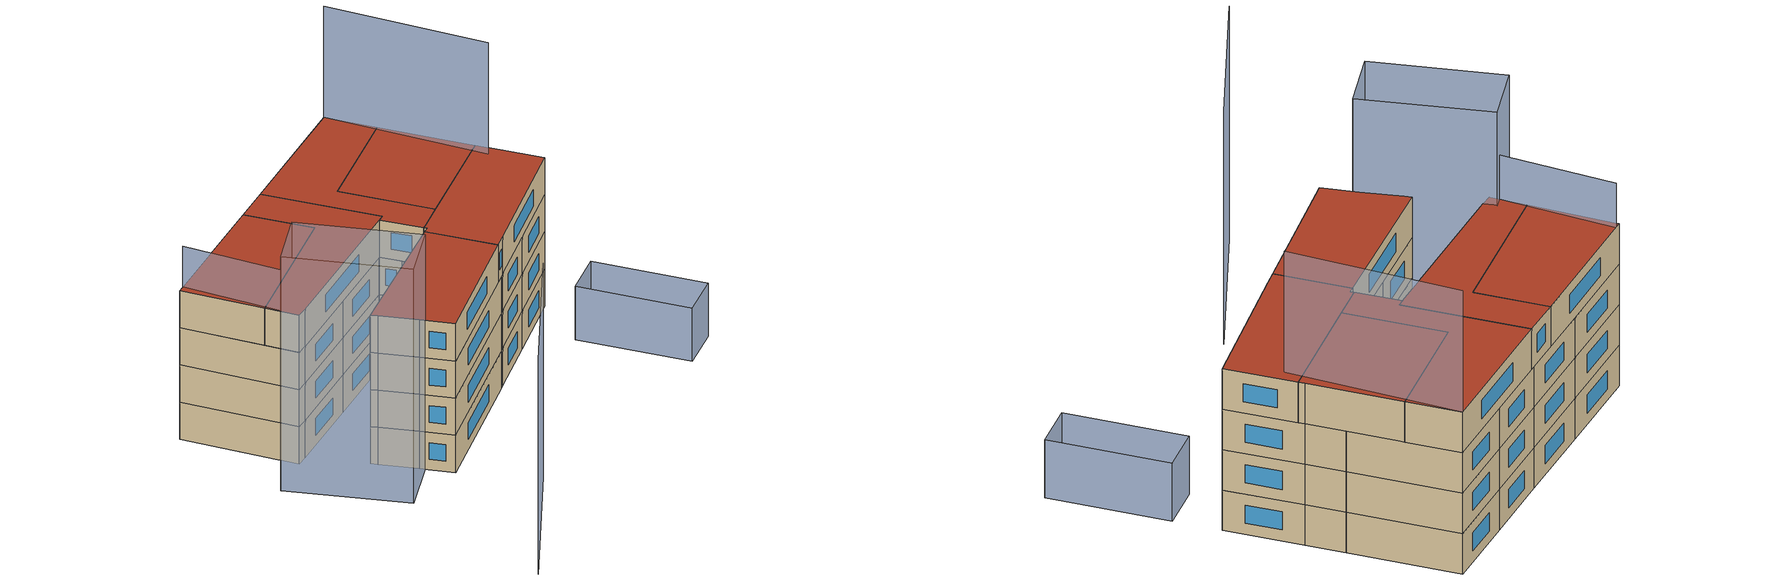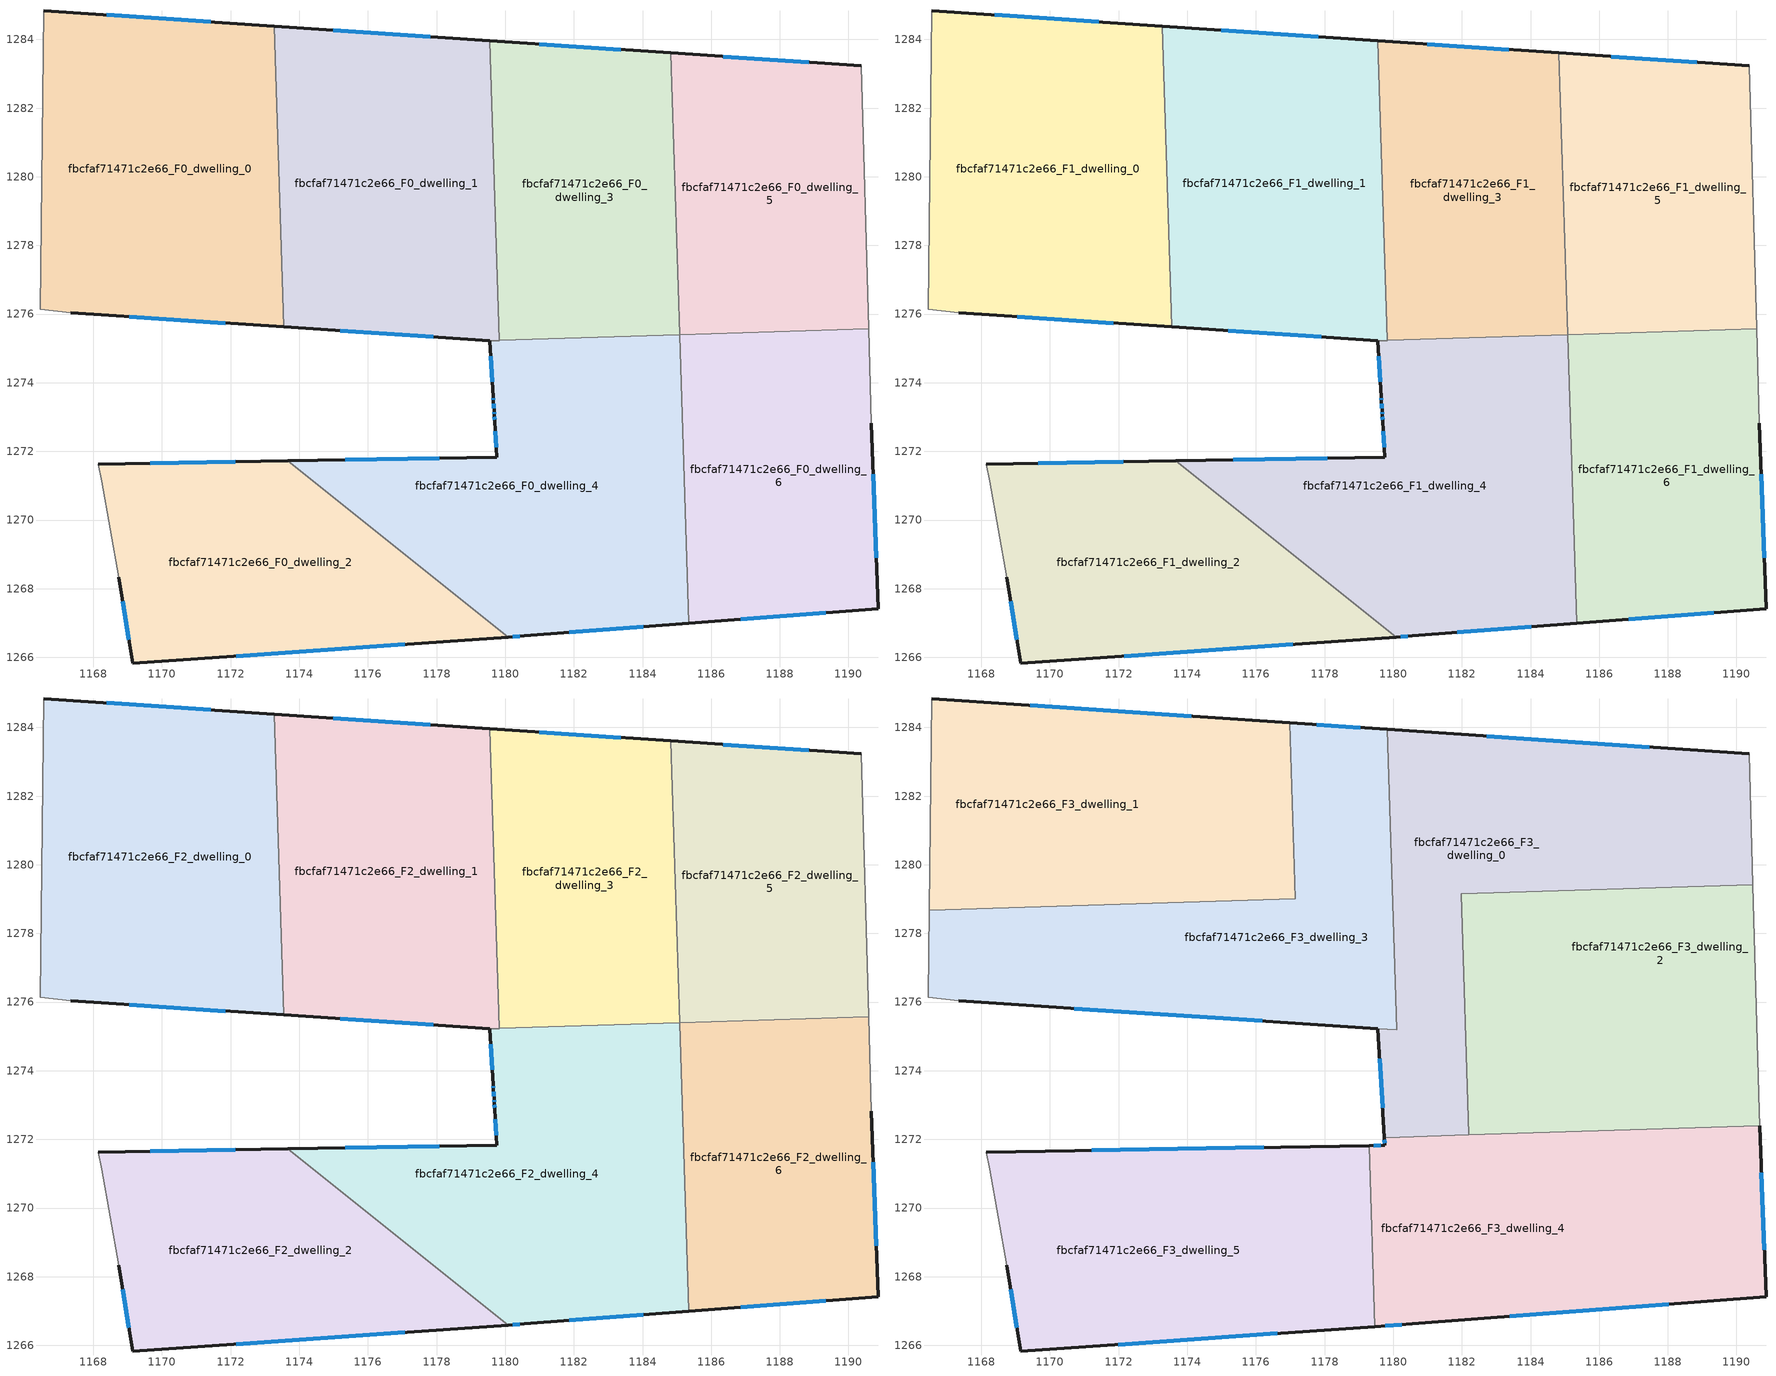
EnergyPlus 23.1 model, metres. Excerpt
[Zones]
fbcfaf71471c2e66_F0_dwelling_0
 floor ground (EU_floor_Construction): 1173.27,1284.39 1173.54,1275.62 1167.35,1276.03 1166.45,1276.13 1166.55,1284.84 z0
 wall outside (EU_wall_Construction): 1167.35,1276.03 1173.54,1275.62 / 1173.27,1284.39 1166.55,1284.84 z0:3
 wall to fbcfaf71471c2e66_F0_dwelling_1 (EU_wall_Construction): 1173.54,1275.62 1173.27,1284.39 z0:3
 wall adiabatic (EU_wall_Construction): 1166.55,1284.84 1166.45,1276.13 1167.35,1276.03 z0:3
 window (EU_Window_Construction): 1169.05,1275.92 1171.84,1275.74 / 1171.42,1284.51 1168.4,1284.71 z0.83:2.17
fbcfaf71471c2e66_F0_dwelling_1
 floor ground (EU_floor_Construction): 1179.55,1283.96 1179.82,1275.22 1179.55,1275.23 1173.54,1275.62 1173.27,1284.39 z0
 wall outside (EU_wall_Construction): 1179.55,1283.96 1173.27,1284.39 / 1173.54,1275.62 1179.55,1275.23 z0:3
 wall to fbcfaf71471c2e66_F0_dwelling_3 (EU_wall_Construction): 1179.82,1275.24 1179.55,1283.96 z0:3
 wall to fbcfaf71471c2e66_F0_dwelling_4 (EU_wall_Construction): 1179.55,1275.23 1179.82,1275.22 1179.82,1275.24 z0:3
 window (EU_Window_Construction): 1177.82,1284.08 1174.99,1284.27 / 1175.19,1275.52 1177.9,1275.34 z0.83:2.17
fbcfaf71471c2e66_F0_dwelling_2
 floor ground (EU_floor_Construction): 1180.09,1266.59 1169.14,1265.82 1168.74,1268.33 1168.24,1271.13 1168.15,1271.63 1173.66,1271.72 z0
 wall outside (EU_wall_Construction): 1168.74,1268.33 1169.14,1265.82 1180.09,1266.59 / 1173.66,1271.72 1168.15,1271.63 z0:3
 wall adiabatic (EU_wall_Construction): 1168.15,1271.63 1168.24,1271.13 1168.74,1268.33 z0:3
 wall to fbcfaf71471c2e66_F0_dwelling_4 (EU_wall_Construction): 1180.09,1266.59 1173.66,1271.72 z0:3
 window (EU_Window_Construction): 1168.85,1267.64 1169.03,1266.51 / 1172.14,1271.7 1169.66,1271.66 / 1172.16,1266.03 1177.08,1266.38 z0.83:2.17
fbcfaf71471c2e66_F0_dwelling_3
 floor ground (EU_floor_Construction): 1184.82,1283.61 1185.08,1275.4 1179.82,1275.24 1179.55,1283.96 z0
 wall outside (EU_wall_Construction): 1184.82,1283.61 1179.55,1283.96 z0:3
 wall to fbcfaf71471c2e66_F0_dwelling_4 (EU_wall_Construction): 1179.82,1275.24 1185.08,1275.4 z0:3
 wall to fbcfaf71471c2e66_F0_dwelling_5 (EU_wall_Construction): 1185.08,1275.4 1184.82,1283.61 z0:3
 window (EU_Window_Construction): 1183.37,1283.7 1181,1283.86 z0.83:2.17
fbcfaf71471c2e66_F0_dwelling_4
 floor ground (EU_floor_Construction): 1185.08,1275.4 1185.34,1266.99 1180.55,1266.62 1180.09,1266.59 1173.66,1271.72 1179.75,1271.83 1179.69,1272.88 1179.68,1273.06 1179.68,1273.17 1179.66,1273.47 1179.65,1273.57 1179.55,1275.23 1179.82,1275.22 1179.82,1275.24 z0
 wall outside (EU_wall_Construction): 1179.55,1275.23 1179.65,1273.57 1179.66,1273.47 1179.68,1273.17 1179.68,1273.06 1179.69,1272.88 1179.75,1271.83 1173.66,1271.72 / 1180.09,1266.59 1180.55,1266.62 1185.34,1266.99 z0:3
 wall to fbcfaf71471c2e66_F0_dwelling_6 (EU_wall_Construction): 1185.34,1266.99 1185.08,1275.4 z0:3
 window (EU_Window_Construction): 1179.71,1272.59 1179.74,1272.11 / 1179.68,1273.01 1179.69,1272.93 / 1179.68,1273.14 1179.68,1273.09 / 1179.66,1273.39 1179.67,1273.26 / 1179.65,1273.54 1179.66,1273.5 / 1179.58,1274.77 1179.63,1274.03 / 1181.87,1266.72 1184.02,1266.89 / 1180.22,1266.6 1180.43,1266.61 / 1178.08,1271.8 1175.34,1271.75 z0.83:2.17
fbcfaf71471c2e66_F0_dwelling_5
 floor ground (EU_floor_Construction): 1190.36,1283.23 1190.58,1275.57 1185.08,1275.4 1184.82,1283.61 z0
 wall outside (EU_wall_Construction): 1190.36,1283.23 1184.82,1283.61 z0:3
 wall to fbcfaf71471c2e66_F0_dwelling_6 (EU_wall_Construction): 1185.08,1275.4 1190.58,1275.57 z0:3
 wall adiabatic (EU_wall_Construction): 1190.58,1275.57 1190.36,1283.23 z0:3
 window (EU_Window_Construction): 1188.84,1283.33 1186.35,1283.5 z0.83:2.17
fbcfaf71471c2e66_F0_dwelling_6
 floor ground (EU_floor_Construction): 1190.58,1275.57 1190.66,1272.82 1190.86,1267.42 1185.34,1266.99 1185.08,1275.4 z0
 wall outside (EU_wall_Construction): 1185.34,1266.99 1190.86,1267.42 1190.66,1272.82 z0:3
 wall adiabatic (EU_wall_Construction): 1190.66,1272.82 1190.58,1275.57 z0:3
 window (EU_Window_Construction): 1190.81,1268.91 1190.72,1271.34 / 1186.86,1267.11 1189.34,1267.3 z0.83:2.17
fbcfaf71471c2e66_F1_dwelling_0
 floor to fbcfaf71471c2e66_F0_dwelling_0 (EU_floor_Construction): 1173.27,1284.39 1173.54,1275.62 1167.35,1276.03 1166.45,1276.13 1166.55,1284.84 z3
 wall outside (EU_wall_Construction): 1167.35,1276.03 1173.54,1275.62 / 1173.27,1284.39 1166.55,1284.84 z3:6
 wall to fbcfaf71471c2e66_F1_dwelling_1 (EU_wall_Construction): 1173.54,1275.62 1173.27,1284.39 z3:6
 wall adiabatic (EU_wall_Construction): 1166.55,1284.84 1166.45,1276.13 1167.35,1276.03 z3:6
 window (EU_Window_Construction): 1169.05,1275.92 1171.84,1275.74 / 1171.42,1284.51 1168.4,1284.71 z3.83:5.17
fbcfaf71471c2e66_F1_dwelling_1
 floor to fbcfaf71471c2e66_F0_dwelling_1 (EU_floor_Construction): 1179.55,1283.96 1179.82,1275.22 1179.55,1275.23 1173.54,1275.62 1173.27,1284.39 z3
 wall outside (EU_wall_Construction): 1179.55,1283.96 1173.27,1284.39 / 1173.54,1275.62 1179.55,1275.23 z3:6
 wall to fbcfaf71471c2e66_F1_dwelling_3 (EU_wall_Construction): 1179.82,1275.24 1179.55,1283.96 z3:6
 wall to fbcfaf71471c2e66_F1_dwelling_4 (EU_wall_Construction): 1179.55,1275.23 1179.82,1275.22 1179.82,1275.24 z3:6
 window (EU_Window_Construction): 1177.82,1284.08 1174.99,1284.27 / 1175.19,1275.52 1177.9,1275.34 z3.83:5.17
fbcfaf71471c2e66_F1_dwelling_2
 floor to fbcfaf71471c2e66_F0_dwelling_2 (EU_floor_Construction): 1180.09,1266.59 1169.14,1265.82 1168.74,1268.33 1168.24,1271.13 1168.15,1271.63 1173.66,1271.72 z3
 wall outside (EU_wall_Construction): 1168.74,1268.33 1169.14,1265.82 1180.09,1266.59 / 1173.66,1271.72 1168.15,1271.63 z3:6
 wall adiabatic (EU_wall_Construction): 1168.15,1271.63 1168.24,1271.13 1168.74,1268.33 z3:6
 wall to fbcfaf71471c2e66_F1_dwelling_4 (EU_wall_Construction): 1180.09,1266.59 1173.66,1271.72 z3:6
 window (EU_Window_Construction): 1168.85,1267.64 1169.03,1266.51 / 1172.14,1271.7 1169.66,1271.66 / 1172.16,1266.03 1177.08,1266.38 z3.83:5.17
fbcfaf71471c2e66_F1_dwelling_3
 floor to fbcfaf71471c2e66_F0_dwelling_3 (EU_floor_Construction): 1184.82,1283.61 1185.08,1275.4 1179.82,1275.24 1179.55,1283.96 z3
 wall outside (EU_wall_Construction): 1184.82,1283.61 1179.55,1283.96 z3:6
 wall to fbcfaf71471c2e66_F1_dwelling_4 (EU_wall_Construction): 1179.82,1275.24 1185.08,1275.4 z3:6
 wall to fbcfaf71471c2e66_F1_dwelling_5 (EU_wall_Construction): 1185.08,1275.4 1184.82,1283.61 z3:6
 window (EU_Window_Construction): 1183.37,1283.7 1181,1283.86 z3.83:5.17
fbcfaf71471c2e66_F1_dwelling_4
 floor to fbcfaf71471c2e66_F0_dwelling_4 (EU_floor_Construction): 1185.08,1275.4 1185.34,1266.99 1180.55,1266.62 1180.09,1266.59 1173.66,1271.72 1179.75,1271.83 1179.69,1272.88 1179.68,1273.06 1179.68,1273.17 1179.66,1273.47 1179.65,1273.57 1179.55,1275.23 1179.82,1275.22 1179.82,1275.24 z3
 wall outside (EU_wall_Construction): 1179.55,1275.23 1179.65,1273.57 1179.66,1273.47 1179.68,1273.17 1179.68,1273.06 1179.69,1272.88 1179.75,1271.83 1173.66,1271.72 / 1180.09,1266.59 1180.55,1266.62 1185.34,1266.99 z3:6
 wall to fbcfaf71471c2e66_F1_dwelling_6 (EU_wall_Construction): 1185.34,1266.99 1185.08,1275.4 z3:6
 window (EU_Window_Construction): 1179.71,1272.59 1179.74,1272.11 / 1179.68,1273.01 1179.69,1272.93 / 1179.68,1273.14 1179.68,1273.09 / 1179.66,1273.39 1179.67,1273.26 / 1179.65,1273.54 1179.66,1273.5 / 1179.58,1274.77 1179.63,1274.03 / 1181.87,1266.72 1184.02,1266.89 / 1180.22,1266.6 1180.43,1266.61 / 1178.08,1271.8 1175.34,1271.75 z3.83:5.17
fbcfaf71471c2e66_F1_dwelling_5
 floor to fbcfaf71471c2e66_F0_dwelling_5 (EU_floor_Construction): 1190.36,1283.23 1190.58,1275.57 1185.08,1275.4 1184.82,1283.61 z3
 wall outside (EU_wall_Construction): 1190.36,1283.23 1184.82,1283.61 z3:6
 wall to fbcfaf71471c2e66_F1_dwelling_6 (EU_wall_Construction): 1185.08,1275.4 1190.58,1275.57 z3:6
 wall adiabatic (EU_wall_Construction): 1190.58,1275.57 1190.36,1283.23 z3:6
 window (EU_Window_Construction): 1188.84,1283.33 1186.35,1283.5 z3.83:5.17
fbcfaf71471c2e66_F1_dwelling_6
 floor to fbcfaf71471c2e66_F0_dwelling_6 (EU_floor_Construction): 1190.58,1275.57 1190.66,1272.82 1190.86,1267.42 1185.34,1266.99 1185.08,1275.4 z3
 wall outside (EU_wall_Construction): 1185.34,1266.99 1190.86,1267.42 1190.66,1272.82 z3:6
 wall adiabatic (EU_wall_Construction): 1190.66,1272.82 1190.58,1275.57 z3:6
 window (EU_Window_Construction): 1190.81,1268.91 1190.72,1271.34 / 1186.86,1267.11 1189.34,1267.3 z3.83:5.17
fbcfaf71471c2e66_F2_dwelling_0
 floor to fbcfaf71471c2e66_F1_dwelling_0 (EU_floor_Construction): 1173.27,1284.39 1173.54,1275.62 1167.35,1276.03 1166.45,1276.13 1166.55,1284.84 z6
 wall outside (EU_wall_Construction): 1167.35,1276.03 1173.54,1275.62 / 1173.27,1284.39 1166.55,1284.84 z6:9
 wall to fbcfaf71471c2e66_F2_dwelling_1 (EU_wall_Construction): 1173.54,1275.62 1173.27,1284.39 z6:9
 wall adiabatic (EU_wall_Construction): 1166.55,1284.84 1166.45,1276.13 1167.35,1276.03 z6:9
 window (EU_Window_Construction): 1169.05,1275.92 1171.84,1275.74 / 1171.42,1284.51 1168.4,1284.71 z6.83:8.17
fbcfaf71471c2e66_F2_dwelling_1
 floor to fbcfaf71471c2e66_F1_dwelling_1 (EU_floor_Construction): 1179.55,1283.96 1179.82,1275.22 1179.55,1275.23 1173.54,1275.62 1173.27,1284.39 z6
 wall outside (EU_wall_Construction): 1179.55,1283.96 1173.27,1284.39 / 1173.54,1275.62 1179.55,1275.23 z6:9
 wall to fbcfaf71471c2e66_F2_dwelling_3 (EU_wall_Construction): 1179.82,1275.24 1179.55,1283.96 z6:9
 wall to fbcfaf71471c2e66_F2_dwelling_4 (EU_wall_Construction): 1179.55,1275.23 1179.82,1275.22 1179.82,1275.24 z6:9
 window (EU_Window_Construction): 1177.82,1284.08 1174.99,1284.27 / 1175.19,1275.52 1177.9,1275.34 z6.83:8.17
fbcfaf71471c2e66_F2_dwelling_2
 floor to fbcfaf71471c2e66_F1_dwelling_2 (EU_floor_Construction): 1180.09,1266.59 1169.14,1265.82 1168.74,1268.33 1168.24,1271.13 1168.15,1271.63 1173.66,1271.72 z6
 wall outside (EU_wall_Construction): 1168.74,1268.33 1169.14,1265.82 1180.09,1266.59 / 1173.66,1271.72 1168.15,1271.63 z6:9
 wall adiabatic (EU_wall_Construction): 1168.15,1271.63 1168.24,1271.13 1168.74,1268.33 z6:9
 wall to fbcfaf71471c2e66_F2_dwelling_4 (EU_wall_Construction): 1180.09,1266.59 1173.66,1271.72 z6:9
 window (EU_Window_Construction): 1168.85,1267.64 1169.03,1266.51 / 1172.14,1271.7 1169.66,1271.66 / 1172.16,1266.03 1177.08,1266.38 z6.83:8.17
fbcfaf71471c2e66_F2_dwelling_3
 floor to fbcfaf71471c2e66_F1_dwelling_3 (EU_floor_Construction): 1184.82,1283.61 1185.08,1275.4 1179.82,1275.24 1179.55,1283.96 z6
 wall outside (EU_wall_Construction): 1184.82,1283.61 1179.55,1283.96 z6:9
 wall to fbcfaf71471c2e66_F2_dwelling_4 (EU_wall_Construction): 1179.82,1275.24 1185.08,1275.4 z6:9
 wall to fbcfaf71471c2e66_F2_dwelling_5 (EU_wall_Construction): 1185.08,1275.4 1184.82,1283.61 z6:9
 window (EU_Window_Construction): 1183.37,1283.7 1181,1283.86 z6.83:8.17
fbcfaf71471c2e66_F2_dwelling_4
 floor to fbcfaf71471c2e66_F1_dwelling_4 (EU_floor_Construction): 1185.08,1275.4 1185.34,1266.99 1180.55,1266.62 1180.09,1266.59 1173.66,1271.72 1179.75,1271.83 1179.69,1272.88 1179.68,1273.06 1179.68,1273.17 1179.66,1273.47 1179.65,1273.57 1179.55,1275.23 1179.82,1275.22 1179.82,1275.24 z6
 wall outside (EU_wall_Construction): 1179.55,1275.23 1179.65,1273.57 1179.66,1273.47 1179.68,1273.17 1179.68,1273.06 1179.69,1272.88 1179.75,1271.83 1173.66,1271.72 / 1180.09,1266.59 1180.55,1266.62 1185.34,1266.99 z6:9
 wall to fbcfaf71471c2e66_F2_dwelling_6 (EU_wall_Construction): 1185.34,1266.99 1185.08,1275.4 z6:9
 window (EU_Window_Construction): 1179.71,1272.59 1179.74,1272.11 / 1179.68,1273.01 1179.69,1272.93 / 1179.68,1273.14 1179.68,1273.09 / 1179.66,1273.39 1179.67,1273.26 / 1179.65,1273.54 1179.66,1273.5 / 1179.58,1274.77 1179.63,1274.03 / 1181.87,1266.72 1184.02,1266.89 / 1180.22,1266.6 1180.43,1266.61 / 1178.08,1271.8 1175.34,1271.75 z6.83:8.17
fbcfaf71471c2e66_F2_dwelling_5
 floor to fbcfaf71471c2e66_F1_dwelling_5 (EU_floor_Construction): 1190.36,1283.23 1190.58,1275.57 1185.08,1275.4 1184.82,1283.61 z6
 wall outside (EU_wall_Construction): 1190.36,1283.23 1184.82,1283.61 z6:9
 wall to fbcfaf71471c2e66_F2_dwelling_6 (EU_wall_Construction): 1185.08,1275.4 1190.58,1275.57 z6:9
 wall adiabatic (EU_wall_Construction): 1190.58,1275.57 1190.36,1283.23 z6:9
 window (EU_Window_Construction): 1188.84,1283.33 1186.35,1283.5 z6.83:8.17
fbcfaf71471c2e66_F2_dwelling_6
 floor to fbcfaf71471c2e66_F1_dwelling_6 (EU_floor_Construction): 1190.58,1275.57 1190.66,1272.82 1190.86,1267.42 1185.34,1266.99 1185.08,1275.4 z6
 wall outside (EU_wall_Construction): 1185.34,1266.99 1190.86,1267.42 1190.66,1272.82 z6:9
 wall adiabatic (EU_wall_Construction): 1190.66,1272.82 1190.58,1275.57 z6:9
 window (EU_Window_Construction): 1190.81,1268.91 1190.72,1271.34 / 1186.86,1267.11 1189.34,1267.3 z6.83:8.17
fbcfaf71471c2e66_F3_dwelling_0
 floor to fbcfaf71471c2e66_F2_dwelling_3 (EU_floor_Construction): 1184.82,1283.61 1184.96,1279.25 1181.98,1279.16 1182.1,1275.31 1180.1,1275.25 1179.82,1283.94 z9
 floor to fbcfaf71471c2e66_F2_dwelling_5 (EU_floor_Construction): 1190.36,1283.23 1190.47,1279.42 1184.96,1279.25 1184.82,1283.61 z9
 floor to fbcfaf71471c2e66_F2_dwelling_4 (EU_floor_Construction): 1182.1,1275.31 1182.2,1272.13 1180.2,1272.07 1179.74,1272.05 1179.68,1273.01 1179.68,1273.06 1179.68,1273.17 1179.66,1273.47 1179.65,1273.57 1179.55,1275.23 1180.1,1275.19 1180.1,1275.25 z9
 wall outside (EU_wall_Construction): 1190.36,1283.23 1179.82,1283.94 / 1179.55,1275.23 1179.74,1272.05 z9:12
 wall to fbcfaf71471c2e66_F3_dwelling_3 (EU_wall_Construction): 1179.82,1283.94 1180.1,1275.19 1179.55,1275.23 z9:12
 wall adiabatic (EU_wall_Construction): 1190.47,1279.42 1190.36,1283.23 z9:12
 wall to fbcfaf71471c2e66_F3_dwelling_2 (EU_wall_Construction): 1182.2,1272.13 1181.98,1279.16 1190.47,1279.42 z9:12
 wall to fbcfaf71471c2e66_F3_dwelling_4 (EU_wall_Construction): 1179.74,1272.05 1180.2,1272.07 1182.2,1272.13 z9:12
 window (EU_Window_Construction): 1187.46,1283.43 1182.73,1283.75 / 1179.61,1274.35 1179.69,1272.93 z9.83:11.17
 roof outside (EU_roof_Construction): 1190.47,1279.42 1190.36,1283.23 1179.82,1283.94 1180.1,1275.19 1179.55,1275.23 1179.74,1272.05 1180.2,1272.07 1182.2,1272.13 1181.98,1279.16 z12
fbcfaf71471c2e66_F3_dwelling_1
 floor to fbcfaf71471c2e66_F2_dwelling_0 (EU_floor_Construction): 1173.27,1284.39 1173.44,1278.89 1166.48,1278.67 1166.55,1284.84 z9
 floor to fbcfaf71471c2e66_F2_dwelling_1 (EU_floor_Construction): 1176.99,1284.13 1177.15,1279 1173.44,1278.89 1173.27,1284.39 z9
 wall outside (EU_wall_Construction): 1176.99,1284.13 1166.55,1284.84 z9:12
 wall to fbcfaf71471c2e66_F3_dwelling_3 (EU_wall_Construction): 1166.48,1278.67 1177.15,1279 1176.99,1284.13 z9:12
 wall adiabatic (EU_wall_Construction): 1166.55,1284.84 1166.48,1278.67 z9:12
 window (EU_Window_Construction): 1174.12,1284.33 1169.42,1284.64 z9.83:11.17
 roof outside (EU_roof_Construction): 1177.15,1279 1176.99,1284.13 1166.55,1284.84 1166.48,1278.67 z12
fbcfaf71471c2e66_F3_dwelling_2
 floor to fbcfaf71471c2e66_F2_dwelling_5 (EU_floor_Construction): 1190.47,1279.42 1190.58,1275.57 1185.08,1275.4 1184.96,1279.25 z9
 floor to fbcfaf71471c2e66_F2_dwelling_3 (EU_floor_Construction): 1184.96,1279.25 1185.08,1275.4 1182.1,1275.31 1181.98,1279.16 z9
 floor to fbcfaf71471c2e66_F2_dwelling_6 (EU_floor_Construction): 1190.58,1275.57 1190.66,1272.82 1190.68,1272.39 1185.18,1272.22 1185.08,1275.4 z9
 floor to fbcfaf71471c2e66_F2_dwelling_4 (EU_floor_Construction): 1185.08,1275.4 1185.18,1272.22 1182.2,1272.13 1182.1,1275.31 z9
 wall adiabatic (EU_wall_Construction): 1190.68,1272.39 1190.66,1272.82 1190.47,1279.42 z9:12
 wall to fbcfaf71471c2e66_F3_dwelling_4 (EU_wall_Construction): 1182.2,1272.13 1190.68,1272.39 z9:12
 roof outside (EU_roof_Construction): 1190.68,1272.39 1190.66,1272.82 1190.47,1279.42 1181.98,1279.16 1182.2,1272.13 z12
fbcfaf71471c2e66_F3_dwelling_3
 floor to fbcfaf71471c2e66_F2_dwelling_1 (EU_floor_Construction): 1179.55,1283.96 1179.82,1275.22 1179.56,1275.23 1173.54,1275.62 1173.44,1278.89 1177.15,1279 1176.99,1284.13 z9
 floor to fbcfaf71471c2e66_F2_dwelling_0 (EU_floor_Construction): 1173.44,1278.89 1173.54,1275.62 1167.35,1276.03 1166.45,1276.13 1166.45,1276.19 1166.48,1278.67 z9
 floor to fbcfaf71471c2e66_F2_dwelling_3 (EU_floor_Construction): 1179.83,1283.94 1180.1,1275.25 1179.82,1275.24 1179.55,1283.96 z9
 floor to fbcfaf71471c2e66_F2_dwelling_4 (EU_floor_Construction): 1180.1,1275.25 1180.1,1275.19 1179.56,1275.23 1179.82,1275.22 1179.82,1275.24 z9
 wall outside (EU_wall_Construction): 1167.35,1276.03 1179.55,1275.23 / 1179.82,1283.94 1176.99,1284.13 z9:12
 wall adiabatic (EU_wall_Construction): 1166.48,1278.67 1166.45,1276.19 1166.45,1276.13 1167.35,1276.03 z9:12
 window (EU_Window_Construction): 1170.7,1275.81 1176.19,1275.45 / 1179.04,1284 1177.77,1284.08 z9.83:11.17
 roof outside (EU_roof_Construction): 1180.1,1275.19 1179.82,1283.94 1176.99,1284.13 1177.15,1279 1166.48,1278.67 1166.45,1276.19 1166.45,1276.13 1167.35,1276.03 z12
fbcfaf71471c2e66_F3_dwelling_4
 floor to fbcfaf71471c2e66_F2_dwelling_4 (EU_floor_Construction): 1185.18,1272.22 1185.34,1266.99 1180.55,1266.62 1180.09,1266.59 1179.45,1267.1 1179.3,1271.82 1179.75,1271.83 1179.74,1272.05 z9
 floor to fbcfaf71471c2e66_F2_dwelling_6 (EU_floor_Construction): 1190.68,1272.39 1190.86,1267.42 1185.34,1266.99 1185.18,1272.22 z9
 floor to fbcfaf71471c2e66_F2_dwelling_2 (EU_floor_Construction): 1180.09,1266.59 1179.47,1266.55 1179.45,1267.1 z9
 wall outside (EU_wall_Construction): 1179.47,1266.55 1180.55,1266.62 1190.86,1267.42 1190.68,1272.39 / 1179.74,1272.05 1179.75,1271.83 1179.3,1271.82 z9:12
 wall to fbcfaf71471c2e66_F3_dwelling_5 (EU_wall_Construction): 1179.3,1271.82 1179.47,1266.55 z9:12
 window (EU_Window_Construction): 1190.81,1268.79 1190.73,1271.02 / 1183.39,1266.84 1188.02,1267.2 / 1179.77,1266.57 1180.25,1266.6 / 1179.63,1271.82 1179.43,1271.82 / 1179.74,1271.99 1179.75,1271.89 z9.83:11.17
 roof outside (EU_roof_Construction): 1190.86,1267.42 1190.68,1272.39 1179.74,1272.05 1179.75,1271.83 1179.3,1271.82 1179.47,1266.55 1180.55,1266.62 z12
fbcfaf71471c2e66_F3_dwelling_5
 floor to fbcfaf71471c2e66_F2_dwelling_2 (EU_floor_Construction): 1179.45,1267.1 1179.47,1266.55 1169.14,1265.82 1168.74,1268.33 1168.24,1271.13 1168.15,1271.63 1173.66,1271.72 z9
 floor to fbcfaf71471c2e66_F2_dwelling_4 (EU_floor_Construction): 1179.3,1271.82 1179.45,1267.1 1173.66,1271.72 z9
 wall outside (EU_wall_Construction): 1168.74,1268.33 1169.14,1265.82 1179.47,1266.55 / 1179.3,1271.82 1168.15,1271.63 z9:12
 wall adiabatic (EU_wall_Construction): 1168.15,1271.63 1168.24,1271.13 1168.74,1268.33 z9:12
 window (EU_Window_Construction): 1171.98,1266.02 1176.63,1266.35 / 1168.85,1267.64 1169.03,1266.51 / 1176.23,1271.77 1171.22,1271.68 z9.83:11.17
 roof outside (EU_roof_Construction): 1179.47,1266.55 1179.3,1271.82 1168.15,1271.63 1168.24,1271.13 1168.74,1268.33 1169.14,1265.82 z12
shading: 1159.13,1256.12 1170.64,1260.02 z0:17.3; 1190.96,1264.12 1191.17,1255.7 / 1191.17,1255.7 1187.85,1255.61 / 1187.85,1255.61 1187.64,1264.03 / 1187.64,1264.03 1190.96,1264.12 z0:4.3; 1167.18,1276.95 1168.83,1267.92 / 1168.83,1267.92 1164.53,1267.13 / 1164.53,1267.13 1162.87,1276.16 / 1162.87,1276.16 1167.18,1276.95 z0:18.9; 1189.91,1271.18 1190.36,1283.23 z0:21; 1167.05,1284.8 1166.08,1270.84 z0:15.3
[Building]
EU S2 Campaign: North Axis=0; Terrain=City; Solar Distribution=FullExterior
[Site:Location]
Lyon-Bron: Latitude=45.75; Longitude=5; Time Zone=1; Elevation=198
[SizingPeriod:WeatherFileDays]
AnnualSizingPeriod: Begin Month=1; Begin Day of Month=1; End Month=12; End Day of Month=31; Day of Week for Start Day=Monday; Use Weather File Daylight Saving Period=No; Use Weather File Rain and Snow Indicators=No
[MATERIAL]
EU_InternalMass_Material: Roughness=MediumRough; Thickness=0.1; Conductivity=1; Density=1800; Specific Heat=900; Thermal Absorptance=0.9; Solar Absorptance=0.7; Visible Absorptance=0.7
[MATERIAL:NOMASS] Roughness=MediumRough; Thermal Absorptance=0.9; Solar Absorptance=0.7; Visible Absorptance=0.7
Name | Thermal Resistance
EU_wall_NoMass | 0.87146
EU_roof_NoMass | 0.842276
EU_floor_NoMass | 0.496999
[WINDOWMATERIAL:SIMPLEGLAZINGSYSTEM]
EU_Window_SimpleGlazing: UFactor=2.2525; Solar Heat Gain Coefficient=0.76; Visible Transmittance=0.76
[CONSTRUCTION]
EU_wall_Construction: EU_wall_NoMass
EU_roof_Construction: EU_roof_NoMass
EU_floor_Construction: EU_floor_NoMass
EU_Window_Construction: EU_Window_SimpleGlazing
EU_InternalMass_Construction: EU_InternalMass_Material
[ZONE] Type=1; Multiplier=1; Ceiling Height=autocalculate; Floor Area=autocalculate; Part of Total Floor Area=Yes
Name | Volume
fbcfaf71471c2e66_F0_dwelling_0; fbcfaf71471c2e66_F1_dwelling_0; fbcfaf71471c2e66_F2_dwelling_0 | 181.231
fbcfaf71471c2e66_F3_dwelling_0 | 183.658
fbcfaf71471c2e66_F0_dwelling_1; fbcfaf71471c2e66_F1_dwelling_1; fbcfaf71471c2e66_F2_dwelling_1 | 164.591
fbcfaf71471c2e66_F3_dwelling_1 | 178.925
fbcfaf71471c2e66_F0_dwelling_2; fbcfaf71471c2e66_F1_dwelling_2; fbcfaf71471c2e66_F2_dwelling_2 | 139.501
fbcfaf71471c2e66_F3_dwelling_2 | 178.954
fbcfaf71471c2e66_F0_dwelling_3; fbcfaf71471c2e66_F1_dwelling_3; fbcfaf71471c2e66_F2_dwelling_3 | 133.672
fbcfaf71471c2e66_F3_dwelling_3 | 174.193
fbcfaf71471c2e66_F0_dwelling_4; fbcfaf71471c2e66_F1_dwelling_4; fbcfaf71471c2e66_F2_dwelling_4 | 186.211
fbcfaf71471c2e66_F3_dwelling_4 | 178.945
fbcfaf71471c2e66_F0_dwelling_5; fbcfaf71471c2e66_F1_dwelling_5; fbcfaf71471c2e66_F2_dwelling_5 | 131.383
fbcfaf71471c2e66_F3_dwelling_5 | 178.924
fbcfaf71471c2e66_F0_dwelling_6; fbcfaf71471c2e66_F1_dwelling_6; fbcfaf71471c2e66_F2_dwelling_6 | 137.03
[INTERNALMASS] Construction=EU_InternalMass_Construction
Name | Zone or ZoneList | Surface Area
fbcfaf71471c2e66_F0_dwelling_0_EU_InternalMass | fbcfaf71471c2e66_F0_dwelling_0 | 60.4107
fbcfaf71471c2e66_F0_dwelling_1_EU_InternalMass | fbcfaf71471c2e66_F0_dwelling_1 | 54.863
fbcfaf71471c2e66_F0_dwelling_2_EU_InternalMass | fbcfaf71471c2e66_F0_dwelling_2 | 46.5027
fbcfaf71471c2e66_F0_dwelling_3_EU_InternalMass | fbcfaf71471c2e66_F0_dwelling_3 | 44.5572
fbcfaf71471c2e66_F0_dwelling_4_EU_InternalMass | fbcfaf71471c2e66_F0_dwelling_4 | 62.0705
fbcfaf71471c2e66_F0_dwelling_5_EU_InternalMass | fbcfaf71471c2e66_F0_dwelling_5 | 43.7947
fbcfaf71471c2e66_F0_dwelling_6_EU_InternalMass | fbcfaf71471c2e66_F0_dwelling_6 | 45.6765
fbcfaf71471c2e66_F1_dwelling_0_EU_InternalMass | fbcfaf71471c2e66_F1_dwelling_0 | 60.4107
fbcfaf71471c2e66_F1_dwelling_1_EU_InternalMass | fbcfaf71471c2e66_F1_dwelling_1 | 54.863
fbcfaf71471c2e66_F1_dwelling_2_EU_InternalMass | fbcfaf71471c2e66_F1_dwelling_2 | 46.5027
fbcfaf71471c2e66_F1_dwelling_3_EU_InternalMass | fbcfaf71471c2e66_F1_dwelling_3 | 44.5572
fbcfaf71471c2e66_F1_dwelling_4_EU_InternalMass | fbcfaf71471c2e66_F1_dwelling_4 | 62.0705
fbcfaf71471c2e66_F1_dwelling_5_EU_InternalMass | fbcfaf71471c2e66_F1_dwelling_5 | 43.7947
fbcfaf71471c2e66_F1_dwelling_6_EU_InternalMass | fbcfaf71471c2e66_F1_dwelling_6 | 45.6765
fbcfaf71471c2e66_F2_dwelling_0_EU_InternalMass | fbcfaf71471c2e66_F2_dwelling_0 | 60.4107
fbcfaf71471c2e66_F2_dwelling_1_EU_InternalMass | fbcfaf71471c2e66_F2_dwelling_1 | 54.863
fbcfaf71471c2e66_F2_dwelling_2_EU_InternalMass | fbcfaf71471c2e66_F2_dwelling_2 | 46.5027
fbcfaf71471c2e66_F2_dwelling_3_EU_InternalMass | fbcfaf71471c2e66_F2_dwelling_3 | 44.5572
fbcfaf71471c2e66_F2_dwelling_4_EU_InternalMass | fbcfaf71471c2e66_F2_dwelling_4 | 62.0705
fbcfaf71471c2e66_F2_dwelling_5_EU_InternalMass | fbcfaf71471c2e66_F2_dwelling_5 | 43.7947
fbcfaf71471c2e66_F2_dwelling_6_EU_InternalMass | fbcfaf71471c2e66_F2_dwelling_6 | 45.6765
fbcfaf71471c2e66_F3_dwelling_0_EU_InternalMass | fbcfaf71471c2e66_F3_dwelling_0 | 61.2193
fbcfaf71471c2e66_F3_dwelling_1_EU_InternalMass | fbcfaf71471c2e66_F3_dwelling_1 | 59.6422
fbcfaf71471c2e66_F3_dwelling_2_EU_InternalMass | fbcfaf71471c2e66_F3_dwelling_2 | 59.6491
fbcfaf71471c2e66_F3_dwelling_3_EU_InternalMass | fbcfaf71471c2e66_F3_dwelling_3 | 58.0661
fbcfaf71471c2e66_F3_dwelling_4_EU_InternalMass | fbcfaf71471c2e66_F3_dwelling_4 | 59.6474
fbcfaf71471c2e66_F3_dwelling_5_EU_InternalMass | fbcfaf71471c2e66_F3_dwelling_5 | 59.6413
[OTHEREQUIPMENT] Fuel Type=Electricity; Design Level Calculation Method=Watts/Area; Power per Zone Floor Area=1; Fraction Latent=0; Fraction Radiant=0; Fraction Lost=0; Carbon Dioxide Generation Rate=0; EndUse Subcategory=EU_Step8_InternalGains
Name | Zone or ZoneList or Space or SpaceList | Schedule
EU_Step8_InternalGain_fbcfaf71471c2e66_F0_dwelling_0_f000 | fbcfaf71471c2e66_F0_dwelling_0 | EU_Step8_GainSchedule_fbcfaf71471c2e66_F0_dwelling_0_f000
EU_Step8_InternalGain_fbcfaf71471c2e66_F0_dwelling_1_f000 | fbcfaf71471c2e66_F0_dwelling_1 | EU_Step8_GainSchedule_fbcfaf71471c2e66_F0_dwelling_1_f000
EU_Step8_InternalGain_fbcfaf71471c2e66_F0_dwelling_2_f000 | fbcfaf71471c2e66_F0_dwelling_2 | EU_Step8_GainSchedule_fbcfaf71471c2e66_F0_dwelling_2_f000
EU_Step8_InternalGain_fbcfaf71471c2e66_F0_dwelling_3_f000 | fbcfaf71471c2e66_F0_dwelling_3 | EU_Step8_GainSchedule_fbcfaf71471c2e66_F0_dwelling_3_f000
EU_Step8_InternalGain_fbcfaf71471c2e66_F0_dwelling_4_f000 | fbcfaf71471c2e66_F0_dwelling_4 | EU_Step8_GainSchedule_fbcfaf71471c2e66_F0_dwelling_4_f000
EU_Step8_InternalGain_fbcfaf71471c2e66_F0_dwelling_5_f000 | fbcfaf71471c2e66_F0_dwelling_5 | EU_Step8_GainSchedule_fbcfaf71471c2e66_F0_dwelling_5_f000
EU_Step8_InternalGain_fbcfaf71471c2e66_F0_dwelling_6_f000 | fbcfaf71471c2e66_F0_dwelling_6 | EU_Step8_GainSchedule_fbcfaf71471c2e66_F0_dwelling_6_f000
EU_Step8_InternalGain_fbcfaf71471c2e66_F1_dwelling_0_f000 | fbcfaf71471c2e66_F1_dwelling_0 | EU_Step8_GainSchedule_fbcfaf71471c2e66_F1_dwelling_0_f000
EU_Step8_InternalGain_fbcfaf71471c2e66_F1_dwelling_1_f000 | fbcfaf71471c2e66_F1_dwelling_1 | EU_Step8_GainSchedule_fbcfaf71471c2e66_F1_dwelling_1_f000
EU_Step8_InternalGain_fbcfaf71471c2e66_F1_dwelling_2_f000 | fbcfaf71471c2e66_F1_dwelling_2 | EU_Step8_GainSchedule_fbcfaf71471c2e66_F1_dwelling_2_f000
EU_Step8_InternalGain_fbcfaf71471c2e66_F1_dwelling_3_f000 | fbcfaf71471c2e66_F1_dwelling_3 | EU_Step8_GainSchedule_fbcfaf71471c2e66_F1_dwelling_3_f000
EU_Step8_InternalGain_fbcfaf71471c2e66_F1_dwelling_4_f000 | fbcfaf71471c2e66_F1_dwelling_4 | EU_Step8_GainSchedule_fbcfaf71471c2e66_F1_dwelling_4_f000
EU_Step8_InternalGain_fbcfaf71471c2e66_F1_dwelling_5_f000 | fbcfaf71471c2e66_F1_dwelling_5 | EU_Step8_GainSchedule_fbcfaf71471c2e66_F1_dwelling_5_f000
EU_Step8_InternalGain_fbcfaf71471c2e66_F1_dwelling_6_f000 | fbcfaf71471c2e66_F1_dwelling_6 | EU_Step8_GainSchedule_fbcfaf71471c2e66_F1_dwelling_6_f000
EU_Step8_InternalGain_fbcfaf71471c2e66_F2_dwelling_0_f000 | fbcfaf71471c2e66_F2_dwelling_0 | EU_Step8_GainSchedule_fbcfaf71471c2e66_F2_dwelling_0_f000
EU_Step8_InternalGain_fbcfaf71471c2e66_F2_dwelling_1_f000 | fbcfaf71471c2e66_F2_dwelling_1 | EU_Step8_GainSchedule_fbcfaf71471c2e66_F2_dwelling_1_f000
EU_Step8_InternalGain_fbcfaf71471c2e66_F2_dwelling_2_f000 | fbcfaf71471c2e66_F2_dwelling_2 | EU_Step8_GainSchedule_fbcfaf71471c2e66_F2_dwelling_2_f000
EU_Step8_InternalGain_fbcfaf71471c2e66_F2_dwelling_3_f000 | fbcfaf71471c2e66_F2_dwelling_3 | EU_Step8_GainSchedule_fbcfaf71471c2e66_F2_dwelling_3_f000
EU_Step8_InternalGain_fbcfaf71471c2e66_F2_dwelling_4_f000 | fbcfaf71471c2e66_F2_dwelling_4 | EU_Step8_GainSchedule_fbcfaf71471c2e66_F2_dwelling_4_f000
EU_Step8_InternalGain_fbcfaf71471c2e66_F2_dwelling_5_f000 | fbcfaf71471c2e66_F2_dwelling_5 | EU_Step8_GainSchedule_fbcfaf71471c2e66_F2_dwelling_5_f000
EU_Step8_InternalGain_fbcfaf71471c2e66_F2_dwelling_6_f000 | fbcfaf71471c2e66_F2_dwelling_6 | EU_Step8_GainSchedule_fbcfaf71471c2e66_F2_dwelling_6_f000
EU_Step8_InternalGain_fbcfaf71471c2e66_F3_dwelling_0_f000 | fbcfaf71471c2e66_F3_dwelling_0 | EU_Step8_GainSchedule_fbcfaf71471c2e66_F3_dwelling_0_f000
EU_Step8_InternalGain_fbcfaf71471c2e66_F3_dwelling_1_f000 | fbcfaf71471c2e66_F3_dwelling_1 | EU_Step8_GainSchedule_fbcfaf71471c2e66_F3_dwelling_1_f000
EU_Step8_InternalGain_fbcfaf71471c2e66_F3_dwelling_2_f000 | fbcfaf71471c2e66_F3_dwelling_2 | EU_Step8_GainSchedule_fbcfaf71471c2e66_F3_dwelling_2_f000
EU_Step8_InternalGain_fbcfaf71471c2e66_F3_dwelling_3_f000 | fbcfaf71471c2e66_F3_dwelling_3 | EU_Step8_GainSchedule_fbcfaf71471c2e66_F3_dwelling_3_f000
EU_Step8_InternalGain_fbcfaf71471c2e66_F3_dwelling_4_f000 | fbcfaf71471c2e66_F3_dwelling_4 | EU_Step8_GainSchedule_fbcfaf71471c2e66_F3_dwelling_4_f000
EU_Step8_InternalGain_fbcfaf71471c2e66_F3_dwelling_5_f000 | fbcfaf71471c2e66_F3_dwelling_5 | EU_Step8_GainSchedule_fbcfaf71471c2e66_F3_dwelling_5_f000
[ZONEVENTILATION:DESIGNFLOWRATE] Schedule=EU_AlwaysOn; Design Flow Rate Calculation Method=AirChanges/Hour; Air Changes per Hour=0.425; Ventilation Type=Natural; Fan Pressure Rise=0; Fan Total Efficiency=1; Constant Term Coefficient=1; Temperature Term Coefficient=0; Velocity Term Coefficient=0; Velocity Squared Term Coefficient=0; Minimum Indoor Temperature=-100; Maximum Indoor Temperature=100; Delta Temperature=-100; Minimum Outdoor Temperature=-100; Maximum Outdoor Temperature=100; Maximum Wind Speed=40
Name | Zone or ZoneList or Space or SpaceList
EU_ConstantAir_fbcfaf71471c2e66_F0_dwelling_0 | fbcfaf71471c2e66_F0_dwelling_0
EU_ConstantAir_fbcfaf71471c2e66_F0_dwelling_1 | fbcfaf71471c2e66_F0_dwelling_1
EU_ConstantAir_fbcfaf71471c2e66_F0_dwelling_2 | fbcfaf71471c2e66_F0_dwelling_2
EU_ConstantAir_fbcfaf71471c2e66_F0_dwelling_3 | fbcfaf71471c2e66_F0_dwelling_3
EU_ConstantAir_fbcfaf71471c2e66_F0_dwelling_4 | fbcfaf71471c2e66_F0_dwelling_4
EU_ConstantAir_fbcfaf71471c2e66_F0_dwelling_5 | fbcfaf71471c2e66_F0_dwelling_5
EU_ConstantAir_fbcfaf71471c2e66_F0_dwelling_6 | fbcfaf71471c2e66_F0_dwelling_6
EU_ConstantAir_fbcfaf71471c2e66_F1_dwelling_0 | fbcfaf71471c2e66_F1_dwelling_0
EU_ConstantAir_fbcfaf71471c2e66_F1_dwelling_1 | fbcfaf71471c2e66_F1_dwelling_1
EU_ConstantAir_fbcfaf71471c2e66_F1_dwelling_2 | fbcfaf71471c2e66_F1_dwelling_2
EU_ConstantAir_fbcfaf71471c2e66_F1_dwelling_3 | fbcfaf71471c2e66_F1_dwelling_3
EU_ConstantAir_fbcfaf71471c2e66_F1_dwelling_4 | fbcfaf71471c2e66_F1_dwelling_4
EU_ConstantAir_fbcfaf71471c2e66_F1_dwelling_5 | fbcfaf71471c2e66_F1_dwelling_5
EU_ConstantAir_fbcfaf71471c2e66_F1_dwelling_6 | fbcfaf71471c2e66_F1_dwelling_6
EU_ConstantAir_fbcfaf71471c2e66_F2_dwelling_0 | fbcfaf71471c2e66_F2_dwelling_0
EU_ConstantAir_fbcfaf71471c2e66_F2_dwelling_1 | fbcfaf71471c2e66_F2_dwelling_1
EU_ConstantAir_fbcfaf71471c2e66_F2_dwelling_2 | fbcfaf71471c2e66_F2_dwelling_2
EU_ConstantAir_fbcfaf71471c2e66_F2_dwelling_3 | fbcfaf71471c2e66_F2_dwelling_3
EU_ConstantAir_fbcfaf71471c2e66_F2_dwelling_4 | fbcfaf71471c2e66_F2_dwelling_4
EU_ConstantAir_fbcfaf71471c2e66_F2_dwelling_5 | fbcfaf71471c2e66_F2_dwelling_5
EU_ConstantAir_fbcfaf71471c2e66_F2_dwelling_6 | fbcfaf71471c2e66_F2_dwelling_6
EU_ConstantAir_fbcfaf71471c2e66_F3_dwelling_0 | fbcfaf71471c2e66_F3_dwelling_0
EU_ConstantAir_fbcfaf71471c2e66_F3_dwelling_1 | fbcfaf71471c2e66_F3_dwelling_1
EU_ConstantAir_fbcfaf71471c2e66_F3_dwelling_2 | fbcfaf71471c2e66_F3_dwelling_2
EU_ConstantAir_fbcfaf71471c2e66_F3_dwelling_3 | fbcfaf71471c2e66_F3_dwelling_3
EU_ConstantAir_fbcfaf71471c2e66_F3_dwelling_4 | fbcfaf71471c2e66_F3_dwelling_4
EU_ConstantAir_fbcfaf71471c2e66_F3_dwelling_5 | fbcfaf71471c2e66_F3_dwelling_5
[HVACTEMPLATE:THERMOSTAT] Constant Heating Setpoint=20; Constant Cooling Setpoint=50
EU_HeatOnly_fbcfaf71471c2e66_F0_dwelling_0; EU_HeatOnly_fbcfaf71471c2e66_F0_dwelling_1; EU_HeatOnly_fbcfaf71471c2e66_F0_dwelling_2; EU_HeatOnly_fbcfaf71471c2e66_F0_dwelling_3; EU_HeatOnly_fbcfaf71471c2e66_F0_dwelling_4; EU_HeatOnly_fbcfaf71471c2e66_F0_dwelling_5; EU_HeatOnly_fbcfaf71471c2e66_F0_dwelling_6; EU_HeatOnly_fbcfaf71471c2e66_F1_dwelling_0; EU_HeatOnly_fbcfaf71471c2e66_F1_dwelling_1; EU_HeatOnly_fbcfaf71471c2e66_F1_dwelling_2; EU_HeatOnly_fbcfaf71471c2e66_F1_dwelling_3; EU_HeatOnly_fbcfaf71471c2e66_F1_dwelling_4; EU_HeatOnly_fbcfaf71471c2e66_F1_dwelling_5; EU_HeatOnly_fbcfaf71471c2e66_F1_dwelling_6; EU_HeatOnly_fbcfaf71471c2e66_F2_dwelling_0; EU_HeatOnly_fbcfaf71471c2e66_F2_dwelling_1; EU_HeatOnly_fbcfaf71471c2e66_F2_dwelling_2; EU_HeatOnly_fbcfaf71471c2e66_F2_dwelling_3; EU_HeatOnly_fbcfaf71471c2e66_F2_dwelling_4; EU_HeatOnly_fbcfaf71471c2e66_F2_dwelling_5; EU_HeatOnly_fbcfaf71471c2e66_F2_dwelling_6; EU_HeatOnly_fbcfaf71471c2e66_F3_dwelling_0; EU_HeatOnly_fbcfaf71471c2e66_F3_dwelling_1; EU_HeatOnly_fbcfaf71471c2e66_F3_dwelling_2; EU_HeatOnly_fbcfaf71471c2e66_F3_dwelling_3; EU_HeatOnly_fbcfaf71471c2e66_F3_dwelling_4; EU_HeatOnly_fbcfaf71471c2e66_F3_dwelling_5
[HVACTEMPLATE:ZONE:IDEALLOADSAIRSYSTEM] System Availability Schedule=EU_AlwaysOn; Maximum Heating Supply Air Temperature=50; Minimum Cooling Supply Air Temperature=13; Maximum Heating Supply Air Humidity Ratio=0.0156; Minimum Cooling Supply Air Humidity Ratio=0.0077; Heating Limit=NoLimit; Cooling Limit=NoLimit; Heating Availability Schedule=EU_AlwaysOn; Cooling Availability Schedule=EU_CoolingOff; Dehumidification Control Type=ConstantSensibleHeatRatio; Cooling Sensible Heat Ratio=0.7; Dehumidification Setpoint=60; Humidification Control Type=None; Humidification Setpoint=30; Outdoor Air Method=None; Outdoor Air Flow Rate per Person=0.00944; Outdoor Air Flow Rate per Zone Floor Area=0; Outdoor Air Flow Rate per Zone=0; Demand Controlled Ventilation Type=None; Outdoor Air Economizer Type=NoEconomizer; Heat Recovery Type=None; Sensible Heat Recovery Effectiveness=0.7; Latent Heat Recovery Effectiveness=0.65
Name | Template Thermostat
fbcfaf71471c2e66_F0_dwelling_0 | EU_HeatOnly_fbcfaf71471c2e66_F0_dwelling_0
fbcfaf71471c2e66_F0_dwelling_1 | EU_HeatOnly_fbcfaf71471c2e66_F0_dwelling_1
fbcfaf71471c2e66_F0_dwelling_2 | EU_HeatOnly_fbcfaf71471c2e66_F0_dwelling_2
fbcfaf71471c2e66_F0_dwelling_3 | EU_HeatOnly_fbcfaf71471c2e66_F0_dwelling_3
fbcfaf71471c2e66_F0_dwelling_4 | EU_HeatOnly_fbcfaf71471c2e66_F0_dwelling_4
fbcfaf71471c2e66_F0_dwelling_5 | EU_HeatOnly_fbcfaf71471c2e66_F0_dwelling_5
fbcfaf71471c2e66_F0_dwelling_6 | EU_HeatOnly_fbcfaf71471c2e66_F0_dwelling_6
fbcfaf71471c2e66_F1_dwelling_0 | EU_HeatOnly_fbcfaf71471c2e66_F1_dwelling_0
fbcfaf71471c2e66_F1_dwelling_1 | EU_HeatOnly_fbcfaf71471c2e66_F1_dwelling_1
fbcfaf71471c2e66_F1_dwelling_2 | EU_HeatOnly_fbcfaf71471c2e66_F1_dwelling_2
fbcfaf71471c2e66_F1_dwelling_3 | EU_HeatOnly_fbcfaf71471c2e66_F1_dwelling_3
fbcfaf71471c2e66_F1_dwelling_4 | EU_HeatOnly_fbcfaf71471c2e66_F1_dwelling_4
fbcfaf71471c2e66_F1_dwelling_5 | EU_HeatOnly_fbcfaf71471c2e66_F1_dwelling_5
fbcfaf71471c2e66_F1_dwelling_6 | EU_HeatOnly_fbcfaf71471c2e66_F1_dwelling_6
fbcfaf71471c2e66_F2_dwelling_0 | EU_HeatOnly_fbcfaf71471c2e66_F2_dwelling_0
fbcfaf71471c2e66_F2_dwelling_1 | EU_HeatOnly_fbcfaf71471c2e66_F2_dwelling_1
fbcfaf71471c2e66_F2_dwelling_2 | EU_HeatOnly_fbcfaf71471c2e66_F2_dwelling_2
fbcfaf71471c2e66_F2_dwelling_3 | EU_HeatOnly_fbcfaf71471c2e66_F2_dwelling_3
fbcfaf71471c2e66_F2_dwelling_4 | EU_HeatOnly_fbcfaf71471c2e66_F2_dwelling_4
fbcfaf71471c2e66_F2_dwelling_5 | EU_HeatOnly_fbcfaf71471c2e66_F2_dwelling_5
fbcfaf71471c2e66_F2_dwelling_6 | EU_HeatOnly_fbcfaf71471c2e66_F2_dwelling_6
fbcfaf71471c2e66_F3_dwelling_0 | EU_HeatOnly_fbcfaf71471c2e66_F3_dwelling_0
fbcfaf71471c2e66_F3_dwelling_1 | EU_HeatOnly_fbcfaf71471c2e66_F3_dwelling_1
fbcfaf71471c2e66_F3_dwelling_2 | EU_HeatOnly_fbcfaf71471c2e66_F3_dwelling_2
fbcfaf71471c2e66_F3_dwelling_3 | EU_HeatOnly_fbcfaf71471c2e66_F3_dwelling_3
fbcfaf71471c2e66_F3_dwelling_4 | EU_HeatOnly_fbcfaf71471c2e66_F3_dwelling_4
fbcfaf71471c2e66_F3_dwelling_5 | EU_HeatOnly_fbcfaf71471c2e66_F3_dwelling_5
[SIZING:ZONE] Zone Cooling Design Supply Air Temperature Input Method=SupplyAirTemperature; Zone Cooling Design Supply Air Temperature=13; Zone Heating Design Supply Air Temperature Input Method=SupplyAirTemperature; Zone Heating Design Supply Air Temperature=50; Zone Cooling Design Supply Air Humidity Ratio=0.008; Zone Heating Design Supply Air Humidity Ratio=0.008; Cooling Design Air Flow Method=DesignDay; Cooling Design Air Flow Rate=0; Cooling Minimum Air Flow per Zone Floor Area=0.000762; Cooling Minimum Air Flow=0; Cooling Minimum Air Flow Fraction=0.2; Heating Design Air Flow Method=DesignDay; Heating Design Air Flow Rate=0; Heating Maximum Air Flow per Zone Floor Area=0.002032; Heating Maximum Air Flow=0.141576; Heating Maximum Air Flow Fraction=0.3; Account for Dedicated Outdoor Air System=No; Dedicated Outdoor Air System Control Strategy=NeutralSupplyAir; Dedicated Outdoor Air Low Setpoint Temperature for Design=autosize; Dedicated Outdoor Air High Setpoint Temperature for Design=autosize; Zone Load Sizing Method=Sensible Load Only No Latent Load; Zone Latent Cooling Design Supply Air Humidity Ratio Input Method=HumidityRatioDifference; Zone Cooling Design Supply Air Humidity Ratio Difference=0.005; Zone Latent Heating Design Supply Air Humidity Ratio Input Method=HumidityRatioDifference; Zone Humidification Design Supply Air Humidity Ratio Difference=0.005
fbcfaf71471c2e66_F0_dwelling_0; fbcfaf71471c2e66_F0_dwelling_1; fbcfaf71471c2e66_F0_dwelling_2; fbcfaf71471c2e66_F0_dwelling_3; fbcfaf71471c2e66_F0_dwelling_4; fbcfaf71471c2e66_F0_dwelling_5; fbcfaf71471c2e66_F0_dwelling_6; fbcfaf71471c2e66_F1_dwelling_0; fbcfaf71471c2e66_F1_dwelling_1; fbcfaf71471c2e66_F1_dwelling_2; fbcfaf71471c2e66_F1_dwelling_3; fbcfaf71471c2e66_F1_dwelling_4; fbcfaf71471c2e66_F1_dwelling_5; fbcfaf71471c2e66_F1_dwelling_6; fbcfaf71471c2e66_F2_dwelling_0; fbcfaf71471c2e66_F2_dwelling_1; fbcfaf71471c2e66_F2_dwelling_2; fbcfaf71471c2e66_F2_dwelling_3; fbcfaf71471c2e66_F2_dwelling_4; fbcfaf71471c2e66_F2_dwelling_5; fbcfaf71471c2e66_F2_dwelling_6; fbcfaf71471c2e66_F3_dwelling_0; fbcfaf71471c2e66_F3_dwelling_1; fbcfaf71471c2e66_F3_dwelling_2; fbcfaf71471c2e66_F3_dwelling_3; fbcfaf71471c2e66_F3_dwelling_4; fbcfaf71471c2e66_F3_dwelling_5
[SCHEDULE:CONSTANT]
Name | Hourly Value
EU_AlwaysOn | 1
EU_CoolingOff | 0
[SCHEDULE:FILE] Column Number=1; Rows to Skip at Top=0; Number of Hours of Data=8760; Column Separator=Comma; Interpolate to Timestep=No; Minutes per Item=60; Adjust Schedule for Daylight Savings=Yes
Name | File
EU_Step8_GainSchedule_fbcfaf71471c2e66_F0_dwelling_0_f000 | ../../schedules/fbcfaf71471c2e66/fbcfaf71471c2e66_F0_dwelling_0_f000_gain.csv
EU_Step8_GainSchedule_fbcfaf71471c2e66_F0_dwelling_1_f000 | ../../schedules/fbcfaf71471c2e66/fbcfaf71471c2e66_F0_dwelling_1_f000_gain.csv
EU_Step8_GainSchedule_fbcfaf71471c2e66_F0_dwelling_2_f000 | ../../schedules/fbcfaf71471c2e66/fbcfaf71471c2e66_F0_dwelling_2_f000_gain.csv
EU_Step8_GainSchedule_fbcfaf71471c2e66_F0_dwelling_3_f000 | ../../schedules/fbcfaf71471c2e66/fbcfaf71471c2e66_F0_dwelling_3_f000_gain.csv
EU_Step8_GainSchedule_fbcfaf71471c2e66_F0_dwelling_4_f000 | ../../schedules/fbcfaf71471c2e66/fbcfaf71471c2e66_F0_dwelling_4_f000_gain.csv
EU_Step8_GainSchedule_fbcfaf71471c2e66_F0_dwelling_5_f000 | ../../schedules/fbcfaf71471c2e66/fbcfaf71471c2e66_F0_dwelling_5_f000_gain.csv
EU_Step8_GainSchedule_fbcfaf71471c2e66_F0_dwelling_6_f000 | ../../schedules/fbcfaf71471c2e66/fbcfaf71471c2e66_F0_dwelling_6_f000_gain.csv
EU_Step8_GainSchedule_fbcfaf71471c2e66_F1_dwelling_0_f000 | ../../schedules/fbcfaf71471c2e66/fbcfaf71471c2e66_F1_dwelling_0_f000_gain.csv
EU_Step8_GainSchedule_fbcfaf71471c2e66_F1_dwelling_1_f000 | ../../schedules/fbcfaf71471c2e66/fbcfaf71471c2e66_F1_dwelling_1_f000_gain.csv
EU_Step8_GainSchedule_fbcfaf71471c2e66_F1_dwelling_2_f000 | ../../schedules/fbcfaf71471c2e66/fbcfaf71471c2e66_F1_dwelling_2_f000_gain.csv
EU_Step8_GainSchedule_fbcfaf71471c2e66_F1_dwelling_3_f000 | ../../schedules/fbcfaf71471c2e66/fbcfaf71471c2e66_F1_dwelling_3_f000_gain.csv
EU_Step8_GainSchedule_fbcfaf71471c2e66_F1_dwelling_4_f000 | ../../schedules/fbcfaf71471c2e66/fbcfaf71471c2e66_F1_dwelling_4_f000_gain.csv
EU_Step8_GainSchedule_fbcfaf71471c2e66_F1_dwelling_5_f000 | ../../schedules/fbcfaf71471c2e66/fbcfaf71471c2e66_F1_dwelling_5_f000_gain.csv
EU_Step8_GainSchedule_fbcfaf71471c2e66_F1_dwelling_6_f000 | ../../schedules/fbcfaf71471c2e66/fbcfaf71471c2e66_F1_dwelling_6_f000_gain.csv
EU_Step8_GainSchedule_fbcfaf71471c2e66_F2_dwelling_0_f000 | ../../schedules/fbcfaf71471c2e66/fbcfaf71471c2e66_F2_dwelling_0_f000_gain.csv
EU_Step8_GainSchedule_fbcfaf71471c2e66_F2_dwelling_1_f000 | ../../schedules/fbcfaf71471c2e66/fbcfaf71471c2e66_F2_dwelling_1_f000_gain.csv
EU_Step8_GainSchedule_fbcfaf71471c2e66_F2_dwelling_2_f000 | ../../schedules/fbcfaf71471c2e66/fbcfaf71471c2e66_F2_dwelling_2_f000_gain.csv
EU_Step8_GainSchedule_fbcfaf71471c2e66_F2_dwelling_3_f000 | ../../schedules/fbcfaf71471c2e66/fbcfaf71471c2e66_F2_dwelling_3_f000_gain.csv
EU_Step8_GainSchedule_fbcfaf71471c2e66_F2_dwelling_4_f000 | ../../schedules/fbcfaf71471c2e66/fbcfaf71471c2e66_F2_dwelling_4_f000_gain.csv
EU_Step8_GainSchedule_fbcfaf71471c2e66_F2_dwelling_5_f000 | ../../schedules/fbcfaf71471c2e66/fbcfaf71471c2e66_F2_dwelling_5_f000_gain.csv
EU_Step8_GainSchedule_fbcfaf71471c2e66_F2_dwelling_6_f000 | ../../schedules/fbcfaf71471c2e66/fbcfaf71471c2e66_F2_dwelling_6_f000_gain.csv
EU_Step8_GainSchedule_fbcfaf71471c2e66_F3_dwelling_0_f000 | ../../schedules/fbcfaf71471c2e66/fbcfaf71471c2e66_F3_dwelling_0_f000_gain.csv
EU_Step8_GainSchedule_fbcfaf71471c2e66_F3_dwelling_1_f000 | ../../schedules/fbcfaf71471c2e66/fbcfaf71471c2e66_F3_dwelling_1_f000_gain.csv
EU_Step8_GainSchedule_fbcfaf71471c2e66_F3_dwelling_2_f000 | ../../schedules/fbcfaf71471c2e66/fbcfaf71471c2e66_F3_dwelling_2_f000_gain.csv
EU_Step8_GainSchedule_fbcfaf71471c2e66_F3_dwelling_3_f000 | ../../schedules/fbcfaf71471c2e66/fbcfaf71471c2e66_F3_dwelling_3_f000_gain.csv
EU_Step8_GainSchedule_fbcfaf71471c2e66_F3_dwelling_4_f000 | ../../schedules/fbcfaf71471c2e66/fbcfaf71471c2e66_F3_dwelling_4_f000_gain.csv
EU_Step8_GainSchedule_fbcfaf71471c2e66_F3_dwelling_5_f000 | ../../schedules/fbcfaf71471c2e66/fbcfaf71471c2e66_F3_dwelling_5_f000_gain.csv
